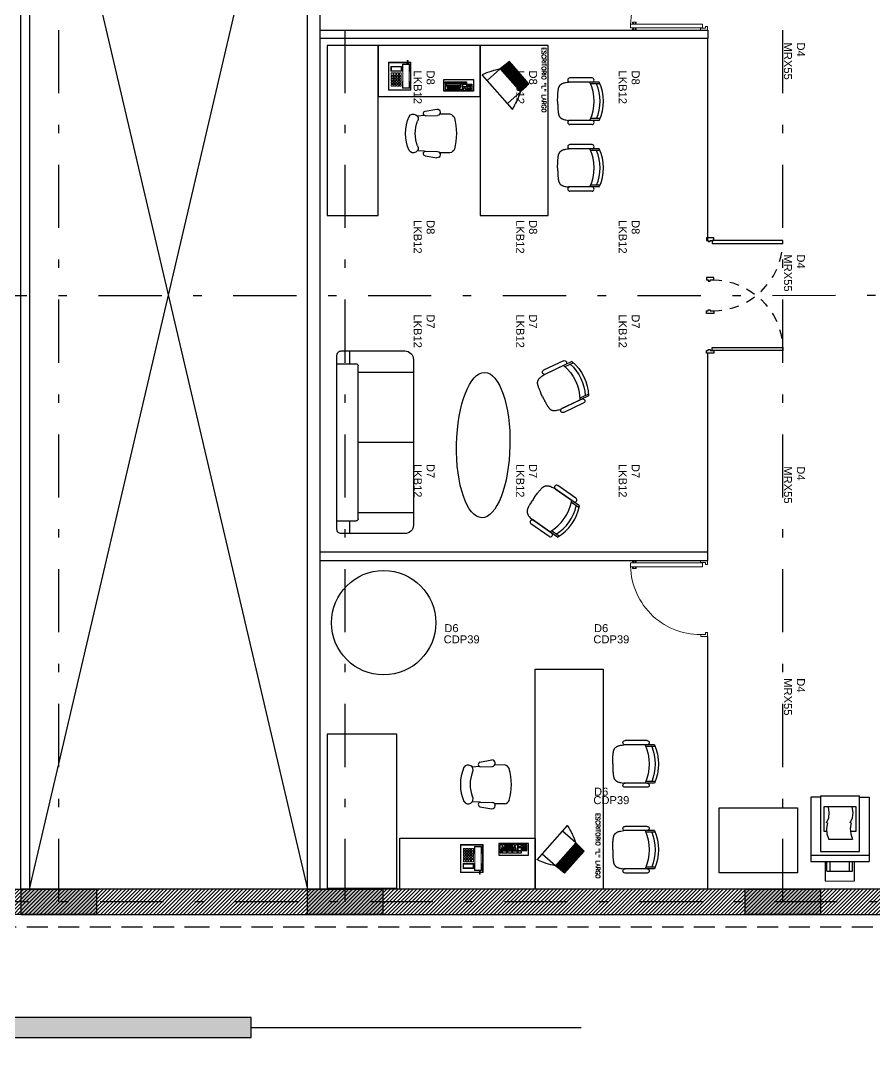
# Model space of a CAD drawing. Header units: millimetres. Extents: x -101 to 3415, y -52 to 1366.
# Drawn here: x 91.22 to 101.34, y 164.78 to 177.22 of the extents above; entities that cross this region are included whole.
import ezdxf
from ezdxf.enums import TextEntityAlignment as Align

# ---------------------------------------------------------------- set-up
doc = ezdxf.new("R2010")
doc.units = ezdxf.units.MM
for name, pattern in [('XR EJES SUPERIORES$0$DASHDOT2', [0.5, 0.25, -0.125, 0, -0.125]), ('XR LINDERO N$0$A-100a LALA IRAPUATO nave equipo$0$HIDDEN', [0.375, 0.25, -0.125]), ('XR N3$0$XR PLANTA TIPO DE OFICINAS$0$HIDDEN2', [0.1875, 0.125, -0.0625])]:
    doc.linetypes.add(name, pattern=pattern)
for name, color, linetype in [('00_ARQ', 8, 'Continuous'), ('ARQ', 8, 'Continuous'), ('ARQ_MOBILIARIO', 8, 'Continuous'), ('Texto_Iluminación', 7, 'Continuous'), ('XR EJES SUPERIORES$0$A-EJES', 8, 'XR EJES SUPERIORES$0$DASHDOT2')]:
    doc.layers.add(name, color=color, linetype=linetype)
doc.styles.add('prot4', font='swisseb.ttf', dxfattribs={"width": 0.56})
doc.styles.add('ROMANS', font='romans.shx')
doc.styles.add('TÍTULO', font='arial.ttf', dxfattribs={"height": 0.19})
pattern_1 = [(45, (86.440656, 181.506743), (-0.02245064, 0.02245064), [])]

# ---------------------------------------------------------------- blocks, each defined once
blk = doc.blocks.new('XR COLUMNAS SUPERIORES')
at = {"layer": '00_ARQ', "linetype": 'ByBlock'}
h = blk.add_hatch(color=256, dxfattribs=at)
h.dxf.hatch_style = 1
h.paths.add_polyline_path([(5.673, -14.89), (4.777, -14.89), (4.777, -14.59), (5.673, -14.59)])
h = blk.add_hatch(color=256, dxfattribs=at)
h.dxf.hatch_style = 1
h.paths.add_polyline_path([(9.073, -14.89), (8.176, -14.89), (8.176, -14.59), (9.073, -14.59)])
h = blk.add_hatch(color=256, dxfattribs=at)
h.dxf.hatch_style = 1
h.paths.add_polyline_path([(14.269, -14.89), (13.373, -14.89), (13.373, -14.59), (14.269, -14.59)])
for points in [[(5.673, -14.89), (4.777, -14.89), (4.777, -14.59), (5.673, -14.59)], [(9.073, -14.89), (8.176, -14.89), (8.176, -14.59), (9.073, -14.59)], [(14.269, -14.89), (13.373, -14.89), (13.373, -14.59), (14.269, -14.59)]]:
    blk.add_lwpolyline(points, close=True, dxfattribs=at)
blk = doc.blocks.new('XR EJES SUPERIORES')
at = {"layer": 'XR EJES SUPERIORES$0$A-EJES', "color": 251, "linetype": 'XR EJES SUPERIORES$0$DASHDOT2', "ltscale": 3}
for p, q in [((5.225, -14.741), (5.225, 2.657)), ((8.625, -14.741), (8.625, 2.657)), ((13.821, -14.741), (13.821, 2.657)), ((30.447, -7.541), (-2.865, -7.548)), ((30.467, -14.74), (-2.88, -14.741))]:
    blk.add_line(p, q, dxfattribs=at)
blk = doc.blocks.new('TÍTULO PLANO')
blk.add_hatch(color=256).paths.add_polyline_path([(1.912, -0.158), (8.747, -0.158), (8.747, 0.158), (1.912, 0.158)])
for p, q in [((1.912, 0), (0, 0)), ((8.747, 0), (13.969, 0))]:
    blk.add_line(p, q)
blk.add_lwpolyline([(0, 0.658), (1.315, 0.658), (1.315, -0.658), (0, -0.658)])
blk.add_lwpolyline([(1.912, -0.158), (8.747, -0.158), (8.747, 0.158), (1.912, 0.158)], close=True)
at = {"style": 'TÍTULO'}
blk.add_text('ESC.', height=0.19, dxfattribs=at).set_placement((1.912, -0.553))
at = {"style": 'prot4', "width": 0.8}
blk.add_attdef('NOMBRE', (1.912, 0.299), '', height=0.45, dxfattribs=at)
at = {"style": 'prot4'}
blk.add_attdef('NUMERO', text='', height=0.289, dxfattribs=at).set_placement((0.658, 0.326), align=Align.MIDDLE_CENTER)
at = {"style": 'prot4', "width": 1.227796}
blk.add_attdef('CLAVE', text='', height=0.289, dxfattribs=at).set_placement((-0.048, -0.472), (1.289, -0.472), align=Align.FIT)
at = {"style": 'TÍTULO'}
blk.add_attdef('ESCALA', (2.63, -0.558), '', height=0.19, dxfattribs=at)
blk = doc.blocks.new('XR N1-N2$0$030 puerta 013-h')
at = {"linetype": 'Continuous', "lineweight": 0}
for p, q in [((3.994, 17.305), (3.994, 17.255)), ((4.007, 17.305), (3.994, 17.305)), ((4.007, 17.305), (4.007, 17.293)), ((4.007, 17.293), (4.019, 17.293)), ((4.019, 17.33), (4.069, 17.33)), ((4.019, 16.38), (4.019, 17.33)), ((4.069, 17.33), (4.069, 16.38)), ((4.081, 17.293), (4.069, 17.293)), ((4.081, 17.305), (4.094, 17.305)), ((4.081, 17.305), (4.081, 17.293)), ((4.094, 17.305), (4.094, 17.255)), ((3.994, 17.255), (4.007, 17.255)), ((4.007, 17.255), (4.007, 17.268)), ((4.007, 17.268), (4.019, 17.268)), ((4.081, 17.268), (4.069, 17.268)), ((4.081, 17.255), (4.081, 17.268)), ((4.094, 17.255), (4.081, 17.255)), ((3.099, 16.365), (3.099, 16.405)), ((3.099, 16.405), (3.124, 16.405)), ((3.099, 16.315), (3.099, 16.365)), ((3.149, 16.315), (3.099, 16.315)), ((3.124, 16.405), (3.124, 16.34)), ((3.124, 16.34), (3.149, 16.34)), ((3.149, 16.34), (3.149, 16.315)), ((4.069, 16.38), (4.019, 16.38)), ((4.049, 16.34), (4.049, 16.315)), ((4.074, 16.34), (4.049, 16.34)), ((4.049, 16.315), (4.099, 16.315)), ((4.099, 16.405), (4.074, 16.405)), ((4.074, 16.405), (4.074, 16.34)), ((4.099, 16.405), (4.099, 16.315))]:
    blk.add_line(p, q, dxfattribs=at)
blk.add_arc((4.044, 16.41), 0.92, 88.4391, 180.3278, dxfattribs=at)
blk = doc.blocks.new('silla3')
for p, q in [((-0.263, -0.23), (-0.288, -0.371)), ((-0.207, -0.235), (-0.211, -0.378)), ((-0.21, -0.224), (-0.203, -0.14)), ((0.21, -0.224), (0.203, -0.14)), ((0.207, -0.235), (0.211, -0.378)), ((0.263, -0.23), (0.288, -0.371)), ((-0.229, -0.523), (-0.227, -0.406)), ((0.229, -0.523), (0.227, -0.406))]:
    blk.add_line(p, q)
at = {"extrusion": (0, 0, -1)}
for centre, major_axis, start_param, end_param in [((0, -0.544), (0, 0.544), 5.886316, 6.680055), ((-0.173, -0.092), (0, 0.0577), 2.623535, 5.737508), ((0, -0.552), (0, 0.437), 5.929118, 6.637253), ((0.173, -0.092), (0, 0.0577), 0.545678, 3.65965), ((-0.236, -0.242), (0, 0.031), 5.100262, 7.639608), ((0.236, -0.242), (0, 0.031), 4.926762, 7.466109), ((-0.249, -0.368), (0, 0.0409), 1.815261, 4.651072), ((0.249, -0.368), (0, 0.0409), 1.632114, 4.467924), ((-0.157, -0.504), (0, 0.0781), 3.533117, 4.459171), ((0, 0.187), (0, 0.787), 2.893022, 3.390163), ((0.157, -0.504), (0, 0.0781), 1.824014, 2.750068)]:
    blk.add_ellipse(centre, major_axis=major_axis, ratio=0.958333, start_param=start_param, end_param=end_param, dxfattribs=at)
blk = doc.blocks.new('A$C369842D8')
for p, q in [((0.07, 0.5), (0.07, 0.39)), ((0.48, 0.5), (0.48, 0.39)), ((0, 0.405), (0, 0.145)), ((0.05, 0.491), (0.05, 0.381)), ((0.05, 0.405), (0.05, 0.145)), ((0.05, 0.38), (0.05, 0.13)), ((0.5, 0.491), (0.5, 0.381)), ((0.5, 0.405), (0.5, 0.145)), ((0.5, 0.38), (0.5, 0.13)), ((0.55, 0.405), (0.55, 0.145))]:
    blk.add_line(p, q)
for points in [[(0.275, 0), (0.262, 0), (0.249, 0), (0.236, 0.001), (0.224, 0.001), (0.212, 0.001), (0.201, 0.002), (0.19, 0.003), (0.181, 0.003), (0.172, 0.004), (0.164, 0.005), (0.157, 0.005), (0.15, 0.006), (0.145, 0.007), (0.139, 0.008), (0.134, 0.009), (0.13, 0.009), (0.126, 0.01), (0.122, 0.011), (0.118, 0.012), (0.114, 0.013), (0.111, 0.014), (0.108, 0.015), (0.105, 0.017), (0.102, 0.018), (0.1, 0.019), (0.097, 0.021), (0.095, 0.022), (0.093, 0.024), (0.091, 0.025), (0.089, 0.027), (0.087, 0.028), (0.085, 0.03), (0.083, 0.032), (0.081, 0.034), (0.079, 0.036), (0.077, 0.039), (0.075, 0.041), (0.073, 0.044), (0.071, 0.048), (0.068, 0.051), (0.066, 0.056), (0.064, 0.061), (0.062, 0.067), (0.059, 0.075), (0.057, 0.085), (0.055, 0.097), (0.052, 0.112), (0.05, 0.13)], [(0.275, 0), (0.288, 0), (0.301, 0), (0.314, 0.001), (0.326, 0.001), (0.338, 0.001), (0.349, 0.002), (0.36, 0.003), (0.369, 0.003), (0.378, 0.004), (0.386, 0.005), (0.393, 0.005), (0.4, 0.006), (0.405, 0.007), (0.411, 0.008), (0.416, 0.009), (0.42, 0.009), (0.424, 0.01), (0.428, 0.011), (0.432, 0.012), (0.436, 0.013), (0.439, 0.014), (0.442, 0.015), (0.445, 0.017), (0.448, 0.018), (0.45, 0.019), (0.453, 0.021), (0.455, 0.022), (0.457, 0.024), (0.459, 0.025), (0.461, 0.027), (0.463, 0.028), (0.465, 0.03), (0.467, 0.032), (0.469, 0.034), (0.471, 0.036), (0.473, 0.039), (0.475, 0.041), (0.477, 0.044), (0.479, 0.048), (0.482, 0.051), (0.484, 0.056), (0.486, 0.061), (0.488, 0.067), (0.491, 0.075), (0.493, 0.085), (0.495, 0.097), (0.498, 0.112), (0.5, 0.13)]]:
    blk.add_lwpolyline(points)
for centre, radius, start, end in [((0.275, 0), 0.54, 65.3885, 114.6115), ((0.275, -0.04), 0.54, 67.7008, 112.2992), ((0.025, 0.405), 0.025, 0, 180), ((0.275, -0.11), 0.54, 65.3885, 114.6115), ((0.525, 0.405), 0.025, 0, 180), ((0.025, 0.145), 0.025, 180, 0), ((0.525, 0.145), 0.025, 180, 0)]:
    blk.add_arc(centre, radius, start, end)
blk = doc.blocks.new('A$C435F5787')
at = {"linetype": 'ByBlock'}
for p, q in [((0, 0), (0, 0.483)), ((0, 0.483), (0.19, 0.483)), ((0.038, 0.371), (0.063, 0.371)), ((0.038, 0.311), (0.038, 0.371)), ((0.063, 0.371), (0.063, 0.311)), ((0.076, 0.381), (0.076, 0.457)), ((0.076, 0.457), (0.171, 0.457)), ((0.171, 0.381), (0.076, 0.381)), ((0.076, 0.311), (0.076, 0.371)), ((0.076, 0.371), (0.117, 0.371)), ((0.095, 0.438), (0.095, 0.454)), ((0.137, 0.438), (0.095, 0.438)), ((0.095, 0.381), (0.095, 0.435)), ((0.114, 0.384), (0.114, 0.435)), ((0.117, 0.371), (0.117, 0.311)), ((0.133, 0.33), (0.133, 0.352)), ((0.133, 0.352), (0.152, 0.352)), ((0.137, 0.438), (0.137, 0.454)), ((0.171, 0.438), (0.137, 0.438)), ((0.137, 0.381), (0.137, 0.435)), ((0.152, 0.352), (0.152, 0.371)), ((0.152, 0.371), (0.175, 0.371)), ((0.156, 0.384), (0.156, 0.419)), ((0.156, 0.419), (0.171, 0.419)), ((0.171, 0.457), (0.171, 0.381)), ((0.175, 0.371), (0.175, 0.311)), ((0.19, 0.483), (0.19, 0)), ((0.063, 0.311), (0.038, 0.311)), ((0.038, 0.305), (0.063, 0.305)), ((0.038, 0.225), (0.038, 0.305)), ((0.063, 0.225), (0.038, 0.225)), ((0.038, 0.143), (0.038, 0.219)), ((0.038, 0.219), (0.063, 0.219)), ((0.063, 0.305), (0.063, 0.225)), ((0.063, 0.219), (0.063, 0.143)), ((0.117, 0.311), (0.076, 0.311)), ((0.076, 0.305), (0.076, 0.022)), ((0.175, 0.305), (0.076, 0.305)), ((0.098, 0.273), (0.079, 0.273)), ((0.117, 0.279), (0.098, 0.279)), ((0.098, 0.279), (0.098, 0.273)), ((0.098, 0.051), (0.098, 0.267)), ((0.117, 0.267), (0.117, 0.279)), ((0.133, 0.267), (0.117, 0.267)), ((0.117, 0.06), (0.117, 0.257)), ((0.152, 0.33), (0.133, 0.33)), ((0.133, 0.257), (0.133, 0.267)), ((0.152, 0.257), (0.133, 0.257)), ((0.137, 0.07), (0.137, 0.254)), ((0.152, 0.311), (0.152, 0.33)), ((0.175, 0.311), (0.152, 0.311)), ((0.156, 0.254), (0.156, 0.276)), ((0.156, 0.276), (0.175, 0.276)), ((0.175, 0.254), (0.156, 0.254)), ((0.156, 0.095), (0.156, 0.229)), ((0.156, 0.229), (0.175, 0.229)), ((0.175, 0.276), (0.175, 0.305)), ((0.175, 0.067), (0.175, 0.254)), ((0.063, 0.143), (0.038, 0.143)), ((0.038, 0.133), (0.063, 0.133)), ((0.038, 0.057), (0.038, 0.133)), ((0.063, 0.057), (0.038, 0.057)), ((0.038, 0.044), (0.063, 0.044)), ((0.038, 0.022), (0.038, 0.044)), ((0.063, 0.022), (0.038, 0.022)), ((0.063, 0.133), (0.063, 0.057)), ((0.063, 0.044), (0.063, 0.022)), ((0.076, 0.022), (0.175, 0.022)), ((0.079, 0.041), (0.095, 0.041)), ((0.095, 0.041), (0.095, 0.048)), ((0.095, 0.048), (0.117, 0.048)), ((0.117, 0.048), (0.117, 0.054)), ((0.117, 0.054), (0.137, 0.054)), ((0.137, 0.054), (0.137, 0.063)), ((0.137, 0.063), (0.156, 0.063)), ((0.175, 0.095), (0.156, 0.095)), ((0.156, 0.051), (0.156, 0.067)), ((0.156, 0.067), (0.175, 0.067)), ((0.175, 0.051), (0.156, 0.051)), ((0.175, 0.022), (0.175, 0.051)), ((0.19, 0), (0, 0))]:
    blk.add_line(p, q, dxfattribs=at)
blk = doc.blocks.new('m-tv pla')
h = blk.add_hatch()
h.set_pattern_fill('ANSI31', color=256, scale=0.005, angle=45, style=0)
h.set_pattern_definition([(90, (-254.158094, -242.753814), (-0.015875, 2e-18), [])])
h.paths.add_polyline_path([(0.24, -0.474), (0.25, -0.284), (-0.25, -0.284), (-0.24, -0.474)])
for p, q in [((0.373, 0), (-0.373, 0)), ((-0.368, 0.006), (0.368, 0.006)), ((-0.25, -0.284), (-0.25, 0)), ((0.25, -0.284), (0.25, 0)), ((-0.24, -0.474), (-0.25, -0.284)), ((-0.25, -0.284), (0.25, -0.284)), ((0.24, -0.474), (0.25, -0.284)), ((-0.24, -0.474), (0.24, -0.474))]:
    blk.add_line(p, q)
for centre, radius, start, end in [((-0.368, 0.001), 0.005, 90, 196.7752), ((0.898, 0.383), 1.327, 196.7752, 210.1505), ((-0.898, 0.383), 1.327, 329.8495, 343.2248), ((0.368, 0.001), 0.005, 343.2248, 90)]:
    blk.add_arc(centre, radius, start, end)
blk = doc.blocks.new('tel')
at = {"lineweight": 0}
for p, q in [((76.298, 58.662), (76.333, 58.662)), ((76.298, 58.333), (76.298, 58.662)), ((76.303, 58.656), (76.333, 58.656)), ((76.303, 58.338), (76.303, 58.656)), ((76.315, 58.639), (76.315, 58.554)), ((76.327, 58.639), (76.315, 58.639)), ((76.319, 58.635), (76.393, 58.635)), ((76.319, 58.359), (76.319, 58.635)), ((76.327, 58.646), (76.327, 58.635)), ((76.345, 58.646), (76.327, 58.646)), ((76.327, 58.635), (76.345, 58.635)), ((76.331, 58.68), (76.331, 58.673)), ((76.341, 58.68), (76.331, 58.68)), ((76.331, 58.673), (76.341, 58.673)), ((76.333, 58.673), (76.333, 58.646)), ((76.339, 58.673), (76.333, 58.673)), ((76.333, 58.646), (76.339, 58.646)), ((76.339, 58.646), (76.339, 58.673)), ((76.339, 58.662), (76.563, 58.662)), ((76.339, 58.656), (76.558, 58.656)), ((76.341, 58.673), (76.341, 58.68)), ((76.345, 58.635), (76.345, 58.646)), ((76.397, 58.639), (76.345, 58.639)), ((76.393, 58.635), (76.393, 58.359)), ((76.397, 58.554), (76.397, 58.639)), ((76.558, 58.656), (76.558, 58.338)), ((76.563, 58.662), (76.563, 58.333)), ((76.315, 58.554), (76.319, 58.554)), ((76.393, 58.554), (76.397, 58.554)), ((76.408, 58.612), (76.534, 58.612)), ((76.408, 58.557), (76.408, 58.612)), ((76.534, 58.557), (76.408, 58.557)), ((76.412, 58.536), (76.434, 58.536)), ((76.412, 58.507), (76.412, 58.536)), ((76.434, 58.507), (76.412, 58.507)), ((76.412, 58.475), (76.412, 58.496)), ((76.434, 58.496), (76.412, 58.496)), ((76.413, 58.606), (76.528, 58.606)), ((76.413, 58.562), (76.413, 58.606)), ((76.528, 58.562), (76.413, 58.562)), ((76.434, 58.507), (76.434, 58.536)), ((76.434, 58.475), (76.434, 58.496)), ((76.444, 58.507), (76.444, 58.536)), ((76.444, 58.536), (76.466, 58.536)), ((76.466, 58.507), (76.444, 58.507)), ((76.444, 58.475), (76.444, 58.496)), ((76.466, 58.496), (76.444, 58.496)), ((76.466, 58.507), (76.466, 58.536)), ((76.466, 58.475), (76.466, 58.496)), ((76.476, 58.507), (76.476, 58.536)), ((76.476, 58.536), (76.498, 58.536)), ((76.498, 58.507), (76.476, 58.507)), ((76.498, 58.496), (76.476, 58.496)), ((76.476, 58.475), (76.476, 58.496)), ((76.498, 58.507), (76.498, 58.536)), ((76.498, 58.475), (76.498, 58.496)), ((76.508, 58.507), (76.508, 58.536)), ((76.508, 58.536), (76.53, 58.536)), ((76.53, 58.507), (76.508, 58.507)), ((76.53, 58.496), (76.508, 58.496)), ((76.508, 58.475), (76.508, 58.496)), ((76.528, 58.606), (76.528, 58.562)), ((76.53, 58.507), (76.53, 58.536)), ((76.53, 58.475), (76.53, 58.496)), ((76.534, 58.612), (76.534, 58.557)), ((76.315, 58.355), (76.315, 58.44)), ((76.315, 58.44), (76.319, 58.44)), ((76.393, 58.44), (76.397, 58.44)), ((76.397, 58.44), (76.397, 58.355)), ((76.434, 58.475), (76.412, 58.475)), ((76.412, 58.443), (76.412, 58.464)), ((76.434, 58.464), (76.412, 58.464)), ((76.434, 58.443), (76.412, 58.443)), ((76.412, 58.411), (76.412, 58.432)), ((76.434, 58.432), (76.412, 58.432)), ((76.434, 58.411), (76.412, 58.411)), ((76.412, 58.379), (76.412, 58.401)), ((76.434, 58.401), (76.412, 58.401)), ((76.434, 58.379), (76.412, 58.379)), ((76.434, 58.443), (76.434, 58.464)), ((76.434, 58.411), (76.434, 58.432)), ((76.434, 58.379), (76.434, 58.401)), ((76.466, 58.475), (76.444, 58.475)), ((76.444, 58.443), (76.444, 58.464)), ((76.466, 58.464), (76.444, 58.464)), ((76.466, 58.443), (76.444, 58.443)), ((76.444, 58.411), (76.444, 58.432)), ((76.466, 58.432), (76.444, 58.432)), ((76.466, 58.411), (76.444, 58.411)), ((76.444, 58.379), (76.444, 58.401)), ((76.466, 58.401), (76.444, 58.401)), ((76.466, 58.379), (76.444, 58.379)), ((76.466, 58.443), (76.466, 58.464)), ((76.466, 58.411), (76.466, 58.432)), ((76.466, 58.379), (76.466, 58.401)), ((76.498, 58.475), (76.476, 58.475)), ((76.498, 58.464), (76.476, 58.464)), ((76.476, 58.443), (76.476, 58.464)), ((76.498, 58.443), (76.476, 58.443)), ((76.498, 58.432), (76.476, 58.432)), ((76.476, 58.411), (76.476, 58.432)), ((76.498, 58.411), (76.476, 58.411)), ((76.476, 58.379), (76.476, 58.401)), ((76.498, 58.401), (76.476, 58.401)), ((76.498, 58.379), (76.476, 58.379)), ((76.498, 58.443), (76.498, 58.464)), ((76.498, 58.411), (76.498, 58.432)), ((76.498, 58.379), (76.498, 58.401)), ((76.53, 58.475), (76.508, 58.475)), ((76.53, 58.464), (76.508, 58.464)), ((76.508, 58.443), (76.508, 58.464)), ((76.53, 58.443), (76.508, 58.443)), ((76.53, 58.432), (76.508, 58.432)), ((76.508, 58.411), (76.508, 58.432)), ((76.53, 58.411), (76.508, 58.411)), ((76.53, 58.401), (76.508, 58.401)), ((76.508, 58.379), (76.508, 58.401)), ((76.53, 58.379), (76.508, 58.379)), ((76.53, 58.443), (76.53, 58.464)), ((76.53, 58.411), (76.53, 58.432)), ((76.53, 58.379), (76.53, 58.401)), ((76.563, 58.333), (76.298, 58.333)), ((76.558, 58.338), (76.303, 58.338)), ((76.397, 58.355), (76.315, 58.355)), ((76.393, 58.359), (76.319, 58.359))]:
    blk.add_line(p, q, dxfattribs=at)
for s, height, p in [('1', 0.0124, (76.419, 58.48)), ('2', 0.0124, (76.452, 58.48)), ('3', 0.0124, (76.484, 58.48)), ('L1', 0.00933, (76.512, 58.482)), ('*', 0.0124, (76.418, 58.382)), ('4', 0.0124, (76.42, 58.448)), ('7', 0.0124, (76.42, 58.416)), ('8', 0.0124, (76.452, 58.416)), ('5', 0.0124, (76.452, 58.447)), ('0', 0.0124, (76.452, 58.384)), ('6', 0.0124, (76.484, 58.448)), ('9', 0.0124, (76.484, 58.416)), ('#', 0.007, (76.485, 58.387)), ('L2', 0.00933, (76.512, 58.45)), ('L3', 0.00933, (76.512, 58.418)), ('L4', 0.00933, (76.512, 58.386))]:
    blk.add_text(s, height=height).set_placement(p)
blk = doc.blocks.new('A$C15AD577B')
for p, q in [((0.25, 0.25), (0.25, 0.9)), ((1.075, 0.25), (1.075, 0.9)), ((1.9, 0.25), (1.9, 0.9)), ((0.175, 0.25), (1.975, 0.25)), ((0, 0.15), (0.15, 0.15)), ((0.15, 0), (0.15, 0.225)), ((2, 0), (2, 0.225)), ((2, 0.15), (2.15, 0.15))]:
    blk.add_line(p, q)
blk.add_lwpolyline([(0.05, 0), (2.1, 0, 0.414214), (2.15, 0.05), (2.15, 0.8, 0.414214), (2.05, 0.9), (0.1, 0.9, 0.414214), (0, 0.8), (0, 0.05, 0.414214)], format="xyb", close=True)
for centre, start, end in [((0.175, 0.225), 90, 180), ((1.975, 0.225), 0, 90)]:
    blk.add_arc(centre, 0.025, start, end)
blk = doc.blocks.new('XR N3$0$XR PLANTA TIPO DE OFICINAS$0$Puerta1.00')
at = {"linetype": 'Continuous'}
for points in [[(405.365, 465.953), (405.365, 466.883), (405.325, 466.883), (405.325, 465.953)], [(405.325, 465.876), (405.325, 465.901), (405.34, 465.901), (405.34, 465.926), (405.325, 465.926), (405.325, 465.976), (405.29, 465.976), (405.29, 465.876)], [(406.255, 465.876), (406.255, 465.901), (406.24, 465.901), (406.24, 465.926), (406.255, 465.926), (406.255, 465.976), (406.29, 465.976), (406.29, 465.876)]]:
    blk.add_lwpolyline(points, close=True, dxfattribs=at)
at = {"linetype": 'XR N3$0$XR PLANTA TIPO DE OFICINAS$0$HIDDEN2'}
blk.add_arc((405.324, 465.953), 0.932, 0.0383, 87.4436, dxfattribs=at)
blk = doc.blocks.new('*U490')
at = {"layer": 'Texto_Iluminación', "ltscale": 0.3, "style": 'TÍTULO'}
for s, p in [('D4', (-0.278, -0.03, 0.181)), ('MRX55', (-0.278, -0.183, 0.181))]:
    blk.add_text(s, height=0.095, dxfattribs=at).set_placement(p)
blk = doc.blocks.new('*U491')
at = {"layer": 'Texto_Iluminación', "color": 0, "linetype": 'ByBlock', "lineweight": -2, "transparency": 16777216}
for p in [(0, 0), (2.516, 0), (5.031, 0), (7.547, 0), (10.063, 0)]:
    blk.add_blockref('*U490', p, dxfattribs=at)
blk = doc.blocks.new('*U500')
at = {"layer": 'Texto_Iluminación', "ltscale": 0.3, "style": 'TÍTULO'}
for s, p in [('LKB12', (-0.184, 0.278, 0.181)), ('D7', (-0.031, 0.278, 0.181))]:
    blk.add_text(s, height=0.095, rotation=270, dxfattribs=at).set_placement(p)
blk = doc.blocks.new('*U501')
at = {"layer": 'Texto_Iluminación', "color": 0, "linetype": 'ByBlock', "lineweight": -2, "transparency": 16777216}
for p in [(0, 0), (1.217, 0), (2.434, 0), (0, -1.776), (1.217, -1.776), (2.434, -1.776)]:
    blk.add_blockref('*U500', p, dxfattribs=at)
blk = doc.blocks.new('*U502')
at = {"layer": 'Texto_Iluminación', "ltscale": 0.3, "style": 'TÍTULO'}
for s, p in [('LKB12', (-0.184, 0.278, 0.181)), ('D8', (-0.031, 0.278, 0.181))]:
    blk.add_text(s, height=0.095, rotation=270, dxfattribs=at).set_placement(p)
blk = doc.blocks.new('*U503')
at = {"layer": 'Texto_Iluminación', "color": 0, "linetype": 'ByBlock', "lineweight": -2, "transparency": 16777216}
for p in [(0, 0), (1.217, 0), (2.434, 0), (0, -1.776), (1.217, -1.776), (2.434, -1.776)]:
    blk.add_blockref('*U502', p, dxfattribs=at)

msp = doc.modelspace()

# ---------------------------------------------------------------- hatches: boundary and pattern name
at = {"layer": '00_ARQ'}
h = msp.add_hatch(dxfattribs=at)
h.set_pattern_fill('ANSI31', color=8, scale=0.01)
h.set_pattern_definition(pattern_1)
h.paths.add_polyline_path([(91.217, 166.617), (89.441, 166.617), (89.441, 166.917), (91.217, 166.917)])
h = msp.add_hatch(dxfattribs=at)
h.set_pattern_fill('ANSI31', color=8, scale=0.01)
h.set_pattern_definition(pattern_1)
h.paths.add_polyline_path([(111.827, 166.917), (91.217, 166.917), (91.217, 166.617), (111.827, 166.617)])

# ---------------------------------------------------------------- linework, layer by layer
for p, q in [((91.317, 166.917), (94.617, 181.014)), ((91.317, 181.014), (94.617, 166.917))]:
    msp.add_line(p, q, dxfattribs=at)
at = {"layer": '00_ARQ', "linetype": 'XR LINDERO N$0$A-100a LALA IRAPUATO nave equipo$0$HIDDEN'}
msp.add_lwpolyline([(86.41, 166.467), (93.206, 166.468), (106.163, 166.468), (117.175, 166.467), (117.14, 172.851), (117.132, 181.464), (105.746, 181.471), (96.473, 181.475), (88.984, 181.478), (86.441, 181.507), (86.41, 166.467)], dxfattribs=at)
at = {"layer": '00_ARQ', "linetype": 'Continuous'}
for points in [[(91.317, 181.014), (91.317, 181.014), (91.317, 166.917), (91.217, 166.917), (91.217, 181.014), (91.217, 181.014)], [(94.767, 181.014), (94.767, 166.917), (94.617, 166.917), (94.617, 181.014)]]:
    msp.add_lwpolyline(points, close=True, dxfattribs=at)
at = {"layer": '00_ARQ'}
for points in [[(91.217, 166.617), (89.441, 166.617), (89.441, 166.917), (91.217, 166.917)], [(111.827, 166.917), (91.217, 166.917), (91.217, 166.617), (111.827, 166.617)]]:
    msp.add_lwpolyline(points, close=True, dxfattribs=at)
at = {"layer": 'ARQ'}
for p, q in [((100.709, 168.008), (100.595, 168.008)), ((100.595, 168.008), (100.595, 167.246)), ((100.709, 168.024), (101.172, 168.024)), ((100.709, 168.024), (100.709, 167.365)), ((101.172, 167.365), (101.172, 168.024)), ((101.172, 168.008), (101.286, 168.008)), ((101.286, 168.008), (101.286, 167.246)), ((101.134, 167.894), (100.747, 167.894)), ((100.747, 167.894), (100.747, 167.605)), ((100.812, 167.828), (100.802, 167.894)), ((101.096, 167.828), (101.085, 167.894)), ((101.134, 167.605), (101.134, 167.894)), ((100.78, 167.703), (100.807, 167.763)), ((100.807, 167.763), (100.812, 167.828)), ((101.063, 167.703), (101.09, 167.763)), ((101.09, 167.763), (101.096, 167.828)), ((100.747, 167.605), (100.78, 167.605)), ((100.791, 167.703), (100.78, 167.638)), ((100.78, 167.638), (100.785, 167.572)), ((101.074, 167.703), (101.063, 167.638)), ((101.063, 167.638), (101.068, 167.572)), ((101.063, 167.605), (101.134, 167.605)), ((100.785, 167.572), (100.807, 167.507)), ((100.802, 167.512), (101.085, 167.512)), ((101.068, 167.572), (101.09, 167.507)), ((100.709, 167.365), (101.172, 167.365)), ((100.595, 167.322), (101.286, 167.322)), ((100.595, 167.246), (101.286, 167.246)), ((100.769, 167.012), (100.769, 167.246)), ((100.785, 167.131), (100.785, 167.246)), ((100.823, 167.131), (100.823, 167.246)), ((101.052, 167.131), (101.052, 167.246)), ((101.09, 167.131), (101.09, 167.246)), ((101.112, 167.017), (101.112, 167.246)), ((100.785, 167.131), (101.09, 167.131)), ((100.769, 167.012), (101.112, 167.017))]:
    msp.add_line(p, q, dxfattribs=at)
at = {"layer": 'ARQ_MOBILIARIO', "ltscale": 0.3}
for p, q in [((99.37, 174.619), (99.37, 177.014)), ((99.37, 170.917), (99.37, 173.28)), ((99.367, 169.917), (99.367, 166.917))]:
    msp.add_line(p, q, dxfattribs=at)
for points in [[(94.767, 177.114), (99.37, 177.114), (99.37, 177.014), (94.767, 177.014)], [(94.767, 170.817), (99.37, 170.817), (99.37, 170.917), (94.767, 170.917)]]:
    msp.add_lwpolyline(points, dxfattribs=at)
at = {"layer": 'ARQ_MOBILIARIO', "ltscale": 0.01}
for points in [[(95.459, 176.932), (94.854, 176.932), (94.854, 174.915), (95.459, 174.915)], [(96.669, 176.327), (96.669, 176.932), (95.459, 176.932), (95.459, 176.327)], [(97.475, 176.932), (96.669, 176.932), (96.669, 174.915), (97.475, 174.915)], [(98.129, 166.917), (97.322, 166.917), (97.322, 169.53), (98.129, 169.53)], [(97.322, 167.522), (97.322, 166.917), (95.714, 166.917), (95.714, 167.522)]]:
    msp.add_lwpolyline(points, close=True, dxfattribs=at)
at = {"layer": 'ARQ_MOBILIARIO', "ltscale": 0.3}
for points in [[(95.678, 168.755), (94.852, 168.755), (94.852, 166.93), (95.678, 166.93)], [(99.507, 167.882), (100.437, 167.882), (100.437, 167.109), (99.507, 167.109)]]:
    msp.add_lwpolyline(points, close=True, dxfattribs=at)
msp.add_circle((95.523, 170.08), 0.62, dxfattribs=at)
msp.add_ellipse((96.705, 172.189), major_axis=(-0.017, -0.863), ratio=0.367218, dxfattribs=at)

# ---------------------------------------------------------------- block references
at = {"layer": '00_ARQ'}
for name in ['XR EJES SUPERIORES', 'XR COLUMNAS SUPERIORES']:
    msp.add_blockref(name, (86.441, 181.507), dxfattribs=at)
at = {"layer": '00_ARQ', "linetype": 'Continuous', "lineweight": 0, "extrusion": (0, 0, -1), "yscale": 0.8999999999997751, "zscale": -0.8999999999997751}
for p, xscale, rotation in [((-114.051, 180.802), 0.8999999999997751, 270.0037656004684), ((-114.051, 167.129), -0.8999999999997751, 269.9962343995317)]:
    msp.add_blockref('XR N1-N2$0$030 puerta 013-h', p, dxfattribs=dict(at, xscale=xscale, rotation=rotation))
at = {"layer": '00_ARQ', "linetype": 'Continuous', "extrusion": (0, 0, -1), "rotation": 90}
for p, xscale, yscale, zscale in [((319.934, 539.411), -0.9000000533275667, 0.900000053327564, -0.9000000533275667), ((319.934, -191.481), 0.9000000533275636, 0.9000000533275636, -0.9000000533275637)]:
    msp.add_blockref('XR N3$0$XR PLANTA TIPO DE OFICINAS$0$Puerta1.00', p, dxfattribs=dict(at, xscale=xscale, yscale=yscale, zscale=zscale))
at = {"layer": '00_ARQ'}
ref = msp.add_blockref('TÍTULO PLANO', (87.39, 165.275), dxfattribs=dict(at, xscale=0.75, yscale=0.75, zscale=0.75))
ref.add_attrib('ESCALA', '1:50', (89.362, 164.856), dxfattribs={"layer": '0', "height": 0.1425, "style": 'TÍTULO'})
ref.add_attrib('NOMBRE', 'NIVEL 3', (88.824, 165.499), dxfattribs={"layer": '0', "height": 0.4688, "style": 'prot4', "width": 0.8})
ref.add_attrib('CLAVE', 'A-06', dxfattribs={"layer": '0', "height": 0.217, "style": 'prot4', "width": 1.227796}).set_placement((87.354, 164.92), (88.357, 164.92), align=Align.FIT)
ref.add_attrib('NUMERO', '1', dxfattribs={"layer": '0', "height": 0.217, "style": 'prot4'}).set_placement((87.883, 165.519), align=Align.MIDDLE_CENTER)
at = {"layer": 'ARQ_MOBILIARIO'}
for name, p, xscale, yscale, zscale, rotation in [('m-tv pla', (96.873, 176.381), 0.7285030212999956, 0.7285030212999956, 0.7285030212999956, 131.4293606010464), ('A$C435F5787', (96.237, 176.527), 0.7259822496000002, 0.7259822496000002, 0.7259822496000002, 270), ('m-tv pla', (97.527, 167.467), -0.7285030212999956, 0.7285030212999956, 0.7285030212999956, 48.5706393989536), ('A$C435F5787', (96.89, 167.321), -0.7259822496000002, 0.7259822496000002, 0.7259822496000002, 270)]:
    msp.add_blockref(name, p, dxfattribs=dict(at, xscale=xscale, yscale=yscale, zscale=zscale, rotation=rotation))
at = {"layer": 'ARQ_MOBILIARIO', "ltscale": 0.01, "xscale": -1.00830868, "yscale": 1.00830868, "zscale": 1.00830868}
msp.add_blockref('tel', (172.779, 117.585), dxfattribs=at)
at = {"layer": 'ARQ_MOBILIARIO', "ltscale": 0.01, "yscale": 1.00830868, "zscale": 1.00830868}
for name, p, xscale, rotation in [('A$C369842D8', (97.588, 176.548), 1.00830868, 270), ('silla3', (95.782, 175.888), 1.00830868, 89.99999999999999), ('A$C369842D8', (97.588, 175.757), 1.00830868, 270), ('A$C15AD577B', (94.969, 171.138), -1.00830868, 270), ('A$C369842D8', (97.529, 172.513), -1.00830868, 295.5518729810937), ('A$C369842D8', (97.47, 171.792), 1.00830868, 235.021851721291), ('A$C369842D8', (98.242, 168.126), -1.00830868, 270), ('silla3', (96.434, 168.16), -1.00830868, 90), ('A$C369842D8', (98.242, 167.108), -1.00830868, 270), ('tel', (173.635, 226.263), 1.00830868, 180)]:
    msp.add_blockref(name, p, dxfattribs=dict(at, xscale=xscale, rotation=rotation))
at = {"layer": 'Texto_Iluminación', "rotation": 270}
msp.add_blockref('*U491', (100.458, 179.206, 0.181), dxfattribs=at)
at = {"layer": 'Texto_Iluminación'}
for name, p in [('*U503', (96.064, 176.358, 0.181)), ('*U501', (96.064, 173.463, 0.181))]:
    msp.add_blockref(name, p, dxfattribs=at)

# ---------------------------------------------------------------- texts
at = {"layer": 'ARQ_MOBILIARIO', "ltscale": 0.01, "style": 'ROMANS'}
for p in [(97.4, 176.911), (98.041, 167.818)]:
    msp.add_text('ESCRITORIO "L" LARGO', height=0.05042, rotation=270, dxfattribs=at).set_placement(p)
at = {"layer": 'Texto_Iluminación', "ltscale": 0.3, "style": 'TÍTULO'}
for s, p in [('D6', (96.243, 169.968, 1.086)), ('D6', (98.02, 169.968, 1.086)), ('CDP39', (96.235, 169.835, 1.086)), ('CDP39', (98.012, 169.835, 1.086)), ('D6', (98.02, 168.027, 1.086)), ('CDP39', (98.012, 167.926, 1.086))]:
    msp.add_text(s, height=0.095, dxfattribs=at).set_placement(p)

doc.saveas('drawing.dxf')
